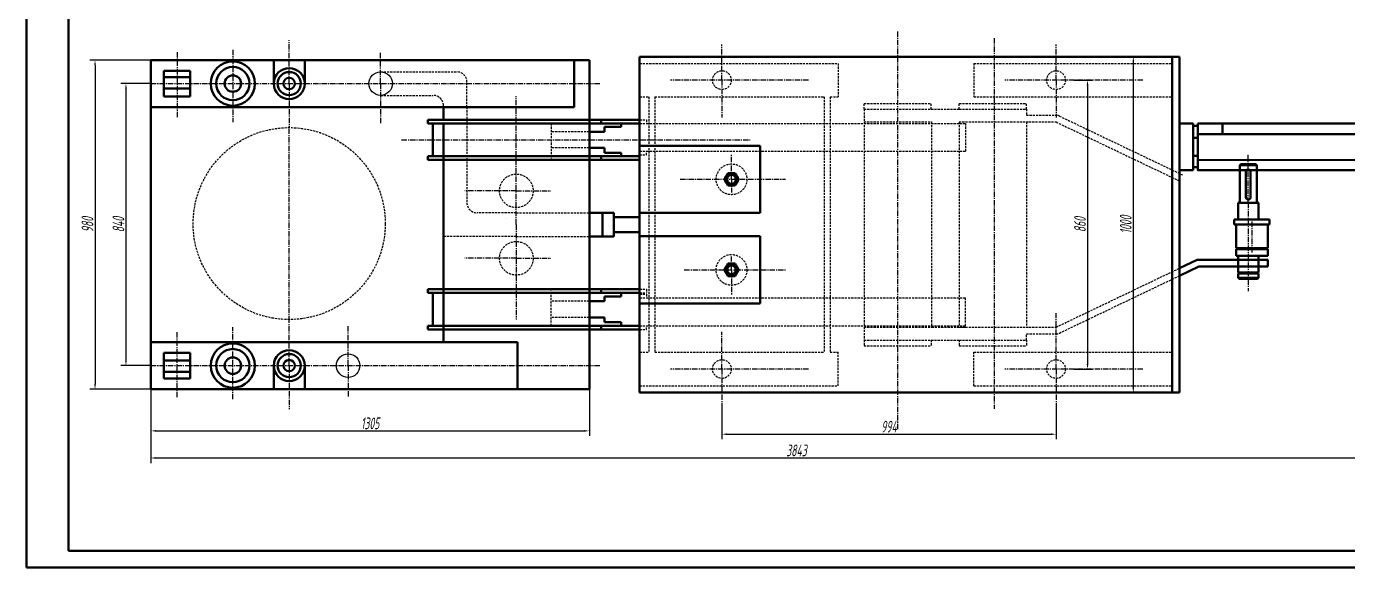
# Model space of a CAD drawing. Header units: millimetres. Extents: x 1573 to 2762, y 56 to 897.
# Drawn here: x 1573 to 2360, y 56 to 379 of the extents above; entities that cross this region are included whole.
import ezdxf

# ---------------------------------------------------------------- set-up
doc = ezdxf.new("R2010")
doc.units = ezdxf.units.MM
doc.header["$LTSCALE"] = 0.1
doc.linetypes.add('CENTER', pattern=[50.8, 31.75, -6.35, 6.35, -6.35])
doc.linetypes.add('DASHED', pattern=[19.05, 12.7, -6.35])
for name, color, linetype, lineweight in [('点画线', 1, 'CENTER', 25), ('粗实线', 7, 'Continuous', 50), ('细实线', 3, 'Continuous', 25), ('虚线', 2, 'DASHED', 25)]:
    doc.layers.add(name, color=color, linetype=linetype, lineweight=lineweight)
doc.styles.add('字母数字', font='gbeitc.shx', dxfattribs={"width": 0.7, "height": 7})
doc.dimstyles.new('线性', dxfattribs={"dimtxt": 7, "dimasz": 3, "dimexe": 3, "dimexo": 0, "dimgap": 1, "dimtad": 1, "dimdec": 0, "dimlfac": 5, "dimdsep": 46, "dimtxsty": '字母数字', "dimcen": 2.5, "dimadec": 0, "dimazin": 0, "dimtfac": 1, "dimtdec": 0, "dimtmove": 0, "dimatfit": 3, "dimfxl": 1, "dimarcsym": 0})

# ---------------------------------------------------------------- blocks, each defined once
blk = doc.blocks.new('*D256')
at = {"layer": 'Defpoints', "color": 0, "transparency": 16777216}
for p in [(1647.3, 344.7), (1632.48, 176.7), (1647.3, 176.7)]:
    blk.add_point(p, dxfattribs=at)
at = {"layer": '细实线', "color": 0, "lineweight": -2, "transparency": 16777216}
for p, q in [((1647.3, 344.7), (1629.48, 344.7)), ((1632.48, 341.7), (1632.48, 179.7)), ((1647.3, 176.7), (1629.48, 176.7))]:
    blk.add_line(p, q, dxfattribs=at)
at = {"layer": '细实线', "color": 0, "transparency": 16777216}
for points in [[(1631.98, 341.7), (1632.98, 341.7), (1632.48, 344.7)], [(1631.98, 179.7), (1632.98, 179.7), (1632.48, 176.7)]]:
    blk.add_solid(points, dxfattribs=at)
at = {"layer": '细实线', "color": 0, "transparency": 16777216, "insert": (1627.98, 260.7), "char_height": 7, "attachment_point": 5, "rotation": 90, "style": '字母数字'}
blk.add_mtext('840', dxfattribs=at)
blk = doc.blocks.new('*D257')
at = {"layer": 'Defpoints', "color": 0, "transparency": 16777216}
for p in [(1647.3, 358.7), (1614.05, 162.7), (1647.3, 162.7)]:
    blk.add_point(p, dxfattribs=at)
at = {"layer": '细实线', "color": 0, "lineweight": -2, "transparency": 16777216}
for p, q in [((1647.3, 358.7), (1611.05, 358.7)), ((1614.05, 355.7), (1614.05, 165.7)), ((1647.3, 162.7), (1611.05, 162.7))]:
    blk.add_line(p, q, dxfattribs=at)
at = {"layer": '细实线', "color": 0, "transparency": 16777216}
for points in [[(1613.55, 355.7), (1614.55, 355.7), (1614.05, 358.7)], [(1613.55, 165.7), (1614.55, 165.7), (1614.05, 162.7)]]:
    blk.add_solid(points, dxfattribs=at)
at = {"layer": '细实线', "color": 0, "transparency": 16777216, "insert": (1609.55, 260.7), "char_height": 7, "attachment_point": 5, "rotation": 90, "style": '字母数字'}
blk.add_mtext('980', dxfattribs=at)
blk = doc.blocks.new('*D258')
at = {"layer": 'Defpoints', "color": 0, "transparency": 16777216}
for p in [(1647.3, 162.7), (1908.33, 162.7), (1908.33, 137.82)]:
    blk.add_point(p, dxfattribs=at)
at = {"layer": '细实线', "color": 0, "lineweight": -2, "transparency": 16777216}
for p, q in [((1647.3, 162.7), (1647.3, 134.82)), ((1908.33, 162.7), (1908.33, 134.82)), ((1650.3, 137.82), (1905.33, 137.82))]:
    blk.add_line(p, q, dxfattribs=at)
at = {"layer": '细实线', "color": 0, "transparency": 16777216}
for points in [[(1650.3, 138.32), (1650.3, 137.32), (1647.3, 137.82)], [(1905.33, 138.32), (1905.33, 137.32), (1908.33, 137.82)]]:
    blk.add_solid(points, dxfattribs=at)
at = {"layer": '细实线', "color": 0, "transparency": 16777216, "insert": (1777.82, 142.32), "char_height": 7, "attachment_point": 5, "style": '字母数字'}
blk.add_mtext('1305', dxfattribs=at)
blk = doc.blocks.new('*D259')
at = {"layer": 'Defpoints', "color": 0, "transparency": 16777216}
for p in [(1987.24, 153.42), (2186.12, 153.42), (2186.12, 135.84)]:
    blk.add_point(p, dxfattribs=at)
at = {"layer": '细实线', "color": 0, "lineweight": -2, "transparency": 16777216}
for p, q in [((1987.24, 153.42), (1987.24, 132.84)), ((2186.12, 153.42), (2186.12, 132.84)), ((1990.24, 135.84), (2183.12, 135.84))]:
    blk.add_line(p, q, dxfattribs=at)
at = {"layer": '细实线', "color": 0, "transparency": 16777216}
for points in [[(1990.24, 136.34), (1990.24, 135.34), (1987.24, 135.84)], [(2183.12, 136.34), (2183.12, 135.34), (2186.12, 135.84)]]:
    blk.add_solid(points, dxfattribs=at)
at = {"layer": '细实线', "color": 0, "transparency": 16777216, "insert": (2086.68, 140.34), "char_height": 7, "attachment_point": 5, "style": '字母数字'}
blk.add_mtext('994', dxfattribs=at)
blk = doc.blocks.new('*D261')
at = {"layer": 'Defpoints', "color": 0, "transparency": 16777216}
for p in [(2415.91, 293.08), (1647.3, 137.82), (2415.91, 121.68)]:
    blk.add_point(p, dxfattribs=at)
at = {"layer": '细实线', "color": 0, "lineweight": -2, "transparency": 16777216}
for p, q in [((2415.91, 293.08), (2415.91, 118.68)), ((1647.3, 137.82), (1647.3, 118.68)), ((1650.3, 121.68), (2412.91, 121.68))]:
    blk.add_line(p, q, dxfattribs=at)
at = {"layer": '细实线', "color": 0, "transparency": 16777216}
for points in [[(1650.3, 122.18), (1650.3, 121.18), (1647.3, 121.68)], [(2412.91, 122.18), (2412.91, 121.18), (2415.91, 121.68)]]:
    blk.add_solid(points, dxfattribs=at)
at = {"layer": '细实线', "color": 0, "transparency": 16777216, "insert": (2031.61, 126.18), "char_height": 7, "attachment_point": 5, "style": '字母数字'}
blk.add_mtext('3843', dxfattribs=at)
blk = doc.blocks.new('*D262')
at = {"layer": 'Defpoints', "color": 0, "transparency": 16777216}
for p in [(2196.67, 346.75), (2196.66, 174.66), (2204.87, 174.66)]:
    blk.add_point(p, dxfattribs=at)
at = {"layer": '细实线', "color": 0, "lineweight": -2, "transparency": 16777216}
for p, q in [((2196.67, 346.75), (2207.87, 346.75)), ((2204.87, 343.75), (2204.87, 177.66)), ((2196.66, 174.66), (2207.87, 174.66))]:
    blk.add_line(p, q, dxfattribs=at)
at = {"layer": '细实线', "color": 0, "transparency": 16777216}
for points in [[(2204.37, 343.75), (2205.37, 343.75), (2204.87, 346.75)], [(2204.37, 177.66), (2205.37, 177.66), (2204.87, 174.66)]]:
    blk.add_solid(points, dxfattribs=at)
at = {"layer": '细实线', "color": 0, "transparency": 16777216, "insert": (2200.37, 260.7), "char_height": 7, "attachment_point": 5, "rotation": 90, "style": '字母数字'}
blk.add_mtext('860', dxfattribs=at)
blk = doc.blocks.new('*D266')
at = {"layer": 'Defpoints', "color": 0, "transparency": 16777216}
for p in [(2259.68, 360.7), (2232.13, 160.7), (2259.68, 160.7)]:
    blk.add_point(p, dxfattribs=at)
at = {"layer": '细实线', "color": 0, "lineweight": -2, "transparency": 16777216}
for p, q in [((2259.68, 360.7), (2229.13, 360.7)), ((2232.13, 357.7), (2232.13, 163.7)), ((2259.68, 160.7), (2229.13, 160.7))]:
    blk.add_line(p, q, dxfattribs=at)
at = {"layer": '细实线', "color": 0, "transparency": 16777216}
for points in [[(2231.63, 357.7), (2232.63, 357.7), (2232.13, 360.7)], [(2231.63, 163.7), (2232.63, 163.7), (2232.13, 160.7)]]:
    blk.add_solid(points, dxfattribs=at)
at = {"layer": '细实线', "color": 0, "transparency": 16777216, "insert": (2227.63, 260.7), "char_height": 7, "attachment_point": 5, "rotation": 90, "style": '字母数字'}
blk.add_mtext('1000', dxfattribs=at)

msp = doc.modelspace()

# ---------------------------------------------------------------- linework, layer by layer
at = {"color": 7, "linetype": 'Continuous', "lineweight": 50}
for centre in [(1992.95, 287.67), (1992.95, 233.73)]:
    msp.add_circle(centre, 2.62, dxfattribs=at)
for centre, start, end in [((1992.95, 287.67), 90, 150), ((1992.95, 287.67), 30, 90), ((1992.95, 287.67), 150, 210), ((1992.95, 287.67), 210, 270), ((1992.95, 287.67), 270, 330), ((1992.95, 287.67), 330, 30), ((1992.95, 233.73), 90, 150), ((1992.95, 233.73), 30, 90), ((1992.95, 233.73), 150, 210), ((1992.95, 233.73), 210, 270), ((1992.95, 233.73), 270, 330), ((1992.95, 233.73), 330, 30)]:
    msp.add_arc(centre, 3.72, start, end, dxfattribs=at)
at = {"color": 7, "linetype": 'Continuous', "lineweight": 25}
for centre, start, end in [((1992.95, 287.67), 255, 195), ((1992.95, 233.73), 165, 105)]:
    msp.add_arc(centre, 2.75, start, end, dxfattribs=at)
at = {"color": 7, "linetype": 'Continuous', "lineweight": 50}
for points, knots in [([(1990.8, 291.39), (1990.62, 291.08), (1990.44, 290.77), (1990.08, 290.15), (1989.9, 289.84), (1989.73, 289.53)], [0, 0, 0, 0, 0.5, 0.5, 1, 1, 1, 1]), ([(1990.8, 291.39), (1990.98, 291.39), (1991.16, 291.39), (1991.51, 291.39), (1991.69, 291.39), (1992.23, 291.39), (1992.59, 291.39), (1992.95, 291.39)], [0, 0, 0, 0, 0.25, 0.25, 0.5, 0.5, 1, 1, 1, 1]), ([(1992.95, 291.39), (1993.3, 291.39), (1993.66, 291.39), (1994.38, 291.39), (1994.74, 291.39), (1995.09, 291.39)], [0, 0, 0, 0, 0.5, 0.5, 1, 1, 1, 1]), ([(1996.17, 289.53), (1995.99, 289.84), (1995.81, 290.15), (1995.45, 290.77), (1995.27, 291.08), (1995.09, 291.39)], [0, 0, 0, 0, 0.5, 0.5, 1, 1, 1, 1]), ([(1989.73, 289.53), (1989.55, 289.22), (1989.37, 288.91), (1989.01, 288.29), (1988.83, 287.98), (1988.65, 287.67)], [0, 0, 0, 0, 0.5, 0.5, 1, 1, 1, 1]), ([(1988.65, 287.67), (1988.83, 287.36), (1989.01, 287.05), (1989.37, 286.43), (1989.55, 286.12), (1989.73, 285.81)], [0, 0, 0, 0, 0.5, 0.5, 1, 1, 1, 1]), ([(1989.73, 285.81), (1989.9, 285.5), (1990.08, 285.19), (1990.44, 284.57), (1990.62, 284.26), (1990.8, 283.95)], [0, 0, 0, 0, 0.5, 0.5, 1, 1, 1, 1]), ([(1990.8, 283.95), (1990.98, 283.95), (1991.16, 283.95), (1991.51, 283.95), (1991.69, 283.95), (1992.23, 283.95), (1992.59, 283.95), (1992.95, 283.95)], [0, 0, 0, 0, 0.25, 0.25, 0.5, 0.5, 1, 1, 1, 1]), ([(1992.95, 283.95), (1993.3, 283.95), (1993.66, 283.95), (1994.38, 283.95), (1994.74, 283.95), (1995.09, 283.95)], [0, 0, 0, 0, 0.5, 0.5, 1, 1, 1, 1]), ([(1995.09, 283.95), (1995.27, 284.26), (1995.45, 284.57), (1995.81, 285.19), (1995.99, 285.5), (1996.17, 285.81)], [0, 0, 0, 0, 0.5, 0.5, 1, 1, 1, 1]), ([(1997.24, 287.67), (1997.06, 287.98), (1996.88, 288.29), (1996.52, 288.91), (1996.35, 289.22), (1996.17, 289.53)], [0, 0, 0, 0, 0.5, 0.5, 1, 1, 1, 1]), ([(1996.17, 285.81), (1996.35, 286.12), (1996.52, 286.43), (1996.88, 287.05), (1997.06, 287.36), (1997.24, 287.67)], [0, 0, 0, 0, 0.5, 0.5, 1, 1, 1, 1]), ([(1989.73, 235.59), (1989.9, 235.9), (1990.08, 236.21), (1990.44, 236.83), (1990.62, 237.14), (1990.8, 237.45)], [0, 0, 0, 0, 0.5, 0.5, 1, 1, 1, 1]), ([(1990.8, 237.45), (1990.98, 237.45), (1991.16, 237.45), (1991.51, 237.45), (1991.69, 237.45), (1992.23, 237.45), (1992.59, 237.45), (1992.95, 237.45)], [0, 0, 0, 0, 0.25, 0.25, 0.5, 0.5, 1, 1, 1, 1]), ([(1992.95, 237.45), (1993.3, 237.45), (1993.66, 237.45), (1994.38, 237.45), (1994.74, 237.45), (1995.09, 237.45)], [0, 0, 0, 0, 0.5, 0.5, 1, 1, 1, 1]), ([(1995.09, 237.45), (1995.27, 237.14), (1995.45, 236.83), (1995.81, 236.21), (1995.99, 235.9), (1996.17, 235.59)], [0, 0, 0, 0, 0.5, 0.5, 1, 1, 1, 1]), ([(1988.65, 233.73), (1988.83, 234.04), (1989.01, 234.35), (1989.37, 234.97), (1989.55, 235.28), (1989.73, 235.59)], [0, 0, 0, 0, 0.5, 0.5, 1, 1, 1, 1]), ([(1989.73, 231.87), (1989.55, 232.18), (1989.37, 232.49), (1989.01, 233.11), (1988.83, 233.42), (1988.65, 233.73)], [0, 0, 0, 0, 0.5, 0.5, 1, 1, 1, 1]), ([(1990.8, 230.02), (1990.62, 230.33), (1990.44, 230.63), (1990.08, 231.25), (1989.9, 231.56), (1989.73, 231.87)], [0, 0, 0, 0, 0.5, 0.5, 1, 1, 1, 1]), ([(1990.8, 230.02), (1990.98, 230.02), (1991.16, 230.02), (1991.51, 230.02), (1991.69, 230.02), (1992.23, 230.02), (1992.59, 230.02), (1992.95, 230.02)], [0, 0, 0, 0, 0.25, 0.25, 0.5, 0.5, 1, 1, 1, 1]), ([(1992.95, 230.02), (1993.3, 230.02), (1993.66, 230.02), (1994.38, 230.02), (1994.74, 230.02), (1995.09, 230.02)], [0, 0, 0, 0, 0.5, 0.5, 1, 1, 1, 1]), ([(1996.17, 231.87), (1995.99, 231.56), (1995.81, 231.25), (1995.45, 230.63), (1995.27, 230.33), (1995.09, 230.02)], [0, 0, 0, 0, 0.5, 0.5, 1, 1, 1, 1]), ([(1996.17, 235.59), (1996.35, 235.28), (1996.52, 234.97), (1996.88, 234.35), (1997.06, 234.04), (1997.24, 233.73)], [0, 0, 0, 0, 0.5, 0.5, 1, 1, 1, 1]), ([(1997.24, 233.73), (1997.06, 233.42), (1996.88, 233.11), (1996.52, 232.49), (1996.35, 232.18), (1996.17, 231.87)], [0, 0, 0, 0, 0.5, 0.5, 1, 1, 1, 1])]:
    msp.add_open_spline(points, degree=3, knots=knots, dxfattribs=at)
at = {"layer": '点画线'}
for p, q in [((1729.65, 344.7), (1729.65, 370.65)), ((2091.83, 375.76), (2091.83, 138.75)), ((2149.26, 371.85), (2149.26, 150.96)), ((1662.87, 363.46), (1662.87, 324.59)), ((1696.1, 364.78), (1696.1, 321.8)), ((1784.05, 344.7), (1784.05, 363.04)), ((1987.24, 346.75), (1987.24, 367.98)), ((2186.13, 346.75), (2186.13, 367.98)), ((2038.82, 346.75), (1956.72, 346.75)), ((1987.24, 346.75), (1987.24, 324.51)), ((2237.72, 346.75), (2155.61, 346.75)), ((2186.13, 346.75), (2186.13, 324.51)), ((1647.3, 344.7), (1915.01, 344.7)), ((1729.65, 344.7), (1729.65, 318.49)), ((1784.05, 344.7), (1784.05, 321.07)), ((1864.84, 260.7), (1864.84, 337.11)), ((1729.65, 202.91), (1729.65, 319.72)), ((1796.58, 311.19), (2004.1, 311.19)), ((1992.95, 287.67), (1992.95, 302.8)), ((2300.56, 273.7), (2300.56, 302.38)), ((1962.29, 287.67), (2025.04, 287.67)), ((1992.95, 287.67), (1992.95, 279.76)), ((1864.84, 280.79), (1834.26, 280.79)), ((1864.84, 280.79), (1885.34, 280.79)), ((2300.56, 273.7), (2300.56, 221.1)), ((1864.84, 260.7), (1864.84, 204.14)), ((1864.84, 240.62), (1834.26, 240.62)), ((1864.84, 240.62), (1885.34, 240.62)), ((1992.95, 233.73), (1992.95, 241.64)), ((1964.82, 233.73), (2025.04, 233.73)), ((1992.95, 233.73), (1992.95, 218.6)), ((2186.12, 174.66), (2186.12, 208.03)), ((1662.87, 157.94), (1662.87, 196.81)), ((1696.1, 156.63), (1696.1, 199.6)), ((1729.65, 176.7), (1729.65, 202.91)), ((1764.73, 176.7), (1764.73, 200.33)), ((1987.24, 174.66), (1987.24, 196.9)), ((1647.3, 176.7), (1915.01, 176.7)), ((1729.65, 176.7), (1729.65, 150.75)), ((1764.73, 176.7), (1764.73, 158.36)), ((2038.82, 174.66), (1956.72, 174.66)), ((1987.24, 174.66), (1987.24, 153.42)), ((2237.71, 174.66), (2155.6, 174.66)), ((2186.12, 174.66), (2186.12, 153.42))]:
    msp.add_line(p, q, dxfattribs=at)
at = {"layer": '点画线', "lineweight": 25}
msp.add_line((2302.76, 262.52), (2302.76, 243.81), dxfattribs=at)
at = {"layer": '粗实线'}
for p, q in [((1647.3, 358.7), (1908.33, 358.7)), ((1647.3, 358.7), (1647.3, 162.7)), ((1720.45, 344.7), (1720.45, 358.7)), ((1738.85, 344.7), (1738.85, 358.7)), ((1899.21, 358.7), (1899.21, 330.7)), ((1908.33, 358.7), (1908.33, 190.7)), ((1938.24, 160.7), (1938.24, 360.7)), ((1938.24, 360.7), (2259.68, 360.7)), ((2255.28, 360.7), (2255.28, 160.7)), ((2259.68, 360.7), (2259.68, 160.7)), ((1655, 352.3), (1655, 337.1)), ((1670.75, 352.3), (1655, 352.3)), ((1670.75, 348.48), (1655, 348.48)), ((1670.75, 352.3), (1670.75, 337.1)), ((1670.75, 341.68), (1655, 341.68)), ((1647.3, 330.7), (1865.48, 330.7)), ((1670.75, 337.1), (1655, 337.1)), ((1821.44, 330.7), (1821.44, 323.19)), ((1865.48, 330.7), (1899.21, 330.7)), ((1812.16, 323.19), (1938.24, 323.19)), ((1812.16, 323.19), (1812.16, 321)), ((1915.29, 323.19), (1915.29, 321)), ((1812.16, 321), (1938.24, 321)), ((1815.09, 321), (1815.09, 301.38)), ((1821.44, 321), (1821.44, 190.7)), ((1908.33, 316.05), (1917.38, 316.05)), ((1917.38, 316.05), (1917.38, 318.89)), ((1917.38, 318.89), (1927.32, 318.89)), ((1927.32, 318.89), (1927.32, 321)), ((2267.68, 321.02), (2259.68, 321.02)), ((2267.68, 321.02), (2267.68, 293.08)), ((2267.68, 319.59), (2270.58, 319.59)), ((2285.12, 321.02), (2285.12, 314.57)), ((1938.24, 307.71), (2010.06, 307.71)), ((2010.06, 307.71), (2010.06, 267.63)), ((2267.68, 312.38), (2270.58, 312.38)), ((2270.6, 314.57), (2415.91, 314.57)), ((1812.16, 301.38), (1938.24, 301.38)), ((1812.16, 299.19), (1812.16, 301.38)), ((1812.16, 299.19), (1938.24, 299.19)), ((1821.44, 299.19), (1925.49, 299.19)), ((1908.33, 306.33), (1917.38, 306.33)), ((1915.29, 299.19), (1915.29, 301.38)), ((1917.38, 306.33), (1917.38, 303.49)), ((1917.38, 303.49), (1927.32, 303.49)), ((1927.32, 303.49), (1927.32, 301.38)), ((2267.68, 301.72), (2270.58, 301.72)), ((2415.91, 299.47), (2270.6, 299.05)), ((2267.68, 293.08), (2259.68, 293.08)), ((2267.68, 294.84), (2270.58, 294.84)), ((1908.33, 267.7), (1920.73, 267.7)), ((1938.24, 267.63), (1995.47, 267.63)), ((1995.47, 267.63), (2010.06, 267.63)), ((1922.88, 265.15), (1938.24, 265.15)), ((1908.33, 253.7), (1922.88, 253.7)), ((1922.88, 256.26), (1938.24, 256.26)), ((1938.24, 253.77), (1995.47, 253.77)), ((1995.47, 253.77), (2010.06, 253.77)), ((2010.06, 213.7), (2010.06, 253.77)), ((2311.26, 246.1), (2312.16, 246.1)), ((2312.16, 242.1), (2312.16, 246.1)), ((2259.68, 234.75), (2270.16, 239.76)), ((2294.56, 239.76), (2270.16, 239.76)), ((2294.56, 239.76), (2312.25, 239.76)), ((2312.25, 235.76), (2312.25, 239.76)), ((2259.68, 230.28), (2271.15, 235.76)), ((2312.25, 235.76), (2271.15, 235.76)), ((1812.16, 222.21), (1938.24, 222.21)), ((1812.16, 222.21), (1812.16, 220.02)), ((1821.44, 222.21), (1925.49, 222.21)), ((1915.29, 222.21), (1915.29, 220.02)), ((1812.16, 220.02), (1938.24, 220.02)), ((1815.09, 200.4), (1815.09, 220.02)), ((1908.33, 215.07), (1917.38, 215.07)), ((1917.38, 215.07), (1917.38, 217.92)), ((1917.38, 217.92), (1927.32, 217.92)), ((1927.32, 217.92), (1927.32, 220.02)), ((1938.24, 213.7), (2010.06, 213.7)), ((1908.33, 205.36), (1917.38, 205.36)), ((1917.38, 205.36), (1917.38, 202.51)), ((1812.16, 200.4), (1938.24, 200.4)), ((1812.16, 198.21), (1812.16, 200.4)), ((1812.16, 198.21), (1938.24, 198.21)), ((1915.29, 198.21), (1915.29, 200.4)), ((1917.38, 202.51), (1927.32, 202.51)), ((1927.32, 202.51), (1927.32, 200.4)), ((1647.3, 190.7), (1865.48, 190.7)), ((1865.48, 162.7), (1865.48, 190.7)), ((1908.33, 162.7), (1908.33, 190.7)), ((1655, 169.1), (1655, 184.3)), ((1670.75, 184.3), (1655, 184.3)), ((1670.75, 169.1), (1670.75, 184.3)), ((1670.75, 179.72), (1655, 179.72)), ((1720.45, 176.7), (1720.45, 162.7)), ((1738.85, 176.7), (1738.85, 162.7)), ((1670.75, 172.93), (1655, 172.93)), ((1670.75, 169.1), (1655, 169.1)), ((1647.3, 162.7), (1908.33, 162.7)), ((1938.24, 160.7), (2259.68, 160.7))]:
    msp.add_line(p, q, dxfattribs=at)
at = {"layer": '粗实线', "lineweight": 50}
for p, q in [((2296.16, 296.7), (2295.56, 296.1)), ((2300.56, 296.1), (2295.56, 296.1)), ((2295.56, 296.1), (2295.56, 274.63)), ((2296.54, 296.7), (2296.16, 296.7)), ((2304.96, 296.7), (2296.54, 296.7)), ((2299.16, 285.56), (2299.16, 292.29)), ((2300.56, 296.1), (2305.56, 296.1)), ((2301.96, 285.56), (2301.95, 292.16)), ((2304.96, 296.7), (2305.56, 296.1)), ((2305.56, 296.1), (2304.96, 296.1)), ((2305.56, 296.1), (2305.56, 274.7)), ((2299.16, 285.56), (2299.16, 276.96)), ((2301.96, 285.56), (2301.96, 276.96)), ((2300.56, 275.56), (2300.56, 275.56)), ((2295.56, 273.7), (2294.56, 273.7)), ((2294.56, 273.7), (2294.56, 263.7)), ((2305.56, 273.7), (2295.56, 273.7)), ((2305.56, 273.7), (2306.56, 273.7)), ((2306.56, 273.7), (2306.56, 263.7)), ((2313.26, 263.7), (2292.26, 263.7)), ((2292.26, 263.7), (2292.26, 260.7)), ((2292.26, 260.7), (2313.26, 260.7)), ((2293.26, 260.7), (2293.26, 246.7)), ((2306.56, 263.7), (2294.56, 263.7)), ((2312.26, 260.7), (2312.26, 246.7)), ((2313.26, 263.7), (2313.26, 260.7)), ((2293.26, 246.7), (2312.26, 246.7)), ((2294.26, 246.1), (2293.36, 246.1)), ((2293.36, 246.1), (2293.36, 242.1)), ((2294.26, 246.7), (2294.26, 246.1)), ((2294.26, 246.1), (2295.35, 246.1)), ((2311.26, 246.1), (2295.35, 246.1)), ((2311.26, 246.7), (2311.26, 246.1)), ((2293.36, 242.1), (2312.16, 242.1)), ((2294.56, 238.1), (2294.56, 242.1)), ((2294.56, 232.1), (2294.56, 238.1)), ((2306.56, 242.1), (2306.56, 232.1)), ((2306.56, 232.1), (2294.56, 232.1)), ((2295.06, 231.5), (2294.56, 231.5)), ((2294.56, 230.9), (2294.56, 231.5)), ((2294.56, 230.9), (2294.56, 228.9)), ((2306.56, 228.9), (2294.56, 228.9)), ((2295.16, 228.3), (2294.56, 228.9)), ((2295.06, 232.1), (2295.06, 231.5)), ((2295.06, 231.5), (2306.06, 231.5)), ((2295.46, 228.3), (2295.16, 228.3)), ((2305.96, 228.3), (2295.46, 228.3)), ((2306.56, 228.9), (2305.96, 228.9)), ((2305.96, 228.3), (2306.56, 228.9)), ((2306.06, 232.1), (2306.06, 231.5)), ((2306.06, 231.5), (2306.56, 231.5)), ((2306.56, 231.5), (2306.56, 228.9))]:
    msp.add_line(p, q, dxfattribs=at)
at = {"layer": '粗实线', "lineweight": 25}
msp.add_line((2300.56, 242.1), (2306.56, 242.1), dxfattribs=at)
at = {"layer": '粗实线'}
for points in [[(1573.22, 56.38), (2762.22, 56.38), (2762.22, 897.38), (1573.22, 897.38)], [(1598.22, 66.38), (2752.22, 66.38), (2752.22, 887.38), (1598.22, 887.38)], [(2270.6, 321.02), (2415.91, 321.02), (2415.91, 293.08), (2270.6, 293.08)], [(1916.13, 267.7), (1922.88, 267.7), (1922.88, 253.7), (1916.13, 253.7)]]:
    msp.add_lwpolyline(points, close=True, dxfattribs=at)
for centre, radius in [((1696.1, 344.7), 13.18), ((1696.1, 344.7), 9.9), ((1696.1, 344.7), 4.9), ((1729.65, 344.7), 9.2), ((1729.65, 344.7), 6.9), ((1729.65, 344.7), 3.4), ((1696.1, 176.7), 13.18), ((1696.1, 176.7), 9.9), ((1696.1, 176.7), 4.9), ((1729.65, 176.7), 9.2), ((1729.65, 176.7), 6.9), ((1729.65, 176.7), 3.4)]:
    msp.add_circle(centre, radius, dxfattribs=at)
at = {"layer": '粗实线', "lineweight": 50}
for centre, radius, start, end in [((2300.55, 292.15), 1.4, 0, 185.3832), ((2300.56, 276.96), 1.4, 180, 0), ((2294.56, 274.7), 1, 270, 0), ((2306.56, 274.7), 1, 180, 270)]:
    msp.add_arc(centre, radius, start, end, dxfattribs=at)
at = {"layer": '细实线'}
for centre in [(1784.05, 344.7), (1764.73, 176.7)]:
    msp.add_circle(centre, 7, dxfattribs=at)
at = {"layer": '虚线'}
for p, q in [((1938.24, 356.71), (2056.39, 356.71)), ((2056.39, 356.71), (2056.39, 336.78)), ((2137.12, 356.71), (2255.28, 356.71)), ((2137.12, 356.71), (2255.28, 356.71)), ((2137.12, 356.71), (2137.12, 336.78)), ((2255.28, 356.71), (2255.28, 336.78)), ((2255.28, 356.71), (2255.28, 336.78)), ((1784.05, 351.7), (1829.44, 351.7)), ((1835.44, 330.7), (1835.44, 345.7)), ((1784.05, 337.7), (1815.44, 337.7)), ((1821.44, 330.7), (1821.44, 331.7)), ((1835.44, 330.7), (1835.44, 273.7)), ((1938.24, 336.78), (1943.77, 336.78)), ((1943.77, 336.78), (1943.77, 184.62)), ((1947.3, 336.78), (1947.3, 184.62)), ((1947.3, 336.78), (2048.15, 336.78)), ((2048.15, 336.78), (2048.15, 184.62)), ((2051.68, 336.78), (2051.68, 184.62)), ((2051.68, 336.78), (2056.39, 336.78)), ((2071.83, 329.47), (2071.83, 332.91)), ((2071.83, 332.91), (2111.83, 332.91)), ((2111.83, 329.47), (2111.83, 332.91)), ((2128.5, 329.47), (2128.5, 332.91)), ((2128.5, 332.91), (2168.5, 332.91)), ((2137.12, 336.78), (2255.28, 336.78)), ((2168.5, 329.47), (2168.5, 332.91)), ((1938.24, 323.19), (1942.28, 323.19)), ((1942.28, 323.19), (1942.28, 321)), ((2071.83, 329.47), (2111.83, 329.47)), ((2071.83, 329.47), (2071.83, 191.94)), ((2111.83, 329.47), (2128.5, 329.47)), ((2128.5, 329.47), (2168.5, 329.47)), ((2168.5, 329.47), (2168.5, 325.87)), ((2168.5, 325.87), (2186.13, 325.87)), ((2188.11, 325.35), (2261.66, 290.18)), ((1885.67, 321), (1885.67, 299.19)), ((1908.33, 316.05), (1885.67, 316.05)), ((1938.24, 321), (1942.28, 321)), ((1942.28, 321), (2132.27, 321)), ((2071.83, 321.82), (2112.06, 321.82)), ((2112.06, 321.82), (2112.06, 199.58)), ((2128.43, 321.82), (2128.43, 199.58)), ((2128.43, 321.82), (2170.09, 321.82)), ((2132.27, 321), (2132.27, 304.37)), ((2168.5, 321.82), (2168.5, 199.58)), ((2170.09, 321.82), (2186.13, 321.82)), ((2186.13, 321.82), (2259.68, 286.66)), ((1908.33, 306.33), (1885.67, 306.33)), ((1938.24, 304.37), (1942.28, 304.37)), ((1938.24, 302.18), (1942.28, 302.18)), ((1942.28, 302.18), (1942.28, 304.37)), ((1942.28, 304.37), (2132.27, 304.37)), ((1864.84, 267.7), (1841.44, 267.7)), ((1864.84, 267.7), (1908.33, 267.7)), ((1859.03, 264.61), (1859.03, 264.61)), ((1859.03, 264.61), (1859.03, 264.61)), ((1864.84, 253.7), (1821.44, 253.7)), ((1864.84, 253.7), (1908.33, 253.7)), ((2186.13, 199.58), (2259.68, 234.75)), ((2188.11, 196.05), (2259.68, 230.28)), ((1885.67, 200.4), (1885.67, 222.21)), ((1938.24, 222.21), (1942.28, 222.21)), ((1942.28, 222.21), (1942.28, 220.02)), ((1908.33, 215.07), (1885.67, 215.07)), ((1938.24, 220.02), (1942.28, 220.02)), ((1938.24, 219.23), (1942.28, 219.23)), ((1938.24, 217.04), (1942.28, 217.04)), ((1942.28, 219.23), (1942.28, 217.04)), ((1942.28, 217.04), (2132.27, 217.04)), ((2132.27, 200.4), (2132.27, 217.04)), ((1908.33, 205.36), (1885.67, 205.36)), ((1938.24, 200.4), (1942.28, 200.4)), ((1938.24, 198.21), (1942.28, 198.21)), ((1942.28, 198.21), (1942.28, 200.4)), ((1942.28, 200.4), (2132.27, 200.4)), ((2071.83, 199.58), (2112.06, 199.58)), ((2112.06, 199.58), (2132.01, 199.58)), ((2128.43, 199.58), (2170.09, 199.58)), ((2170.09, 199.58), (2186.13, 199.58)), ((2071.83, 191.94), (2111.83, 191.94)), ((2071.83, 191.94), (2071.83, 188.49)), ((2111.83, 191.94), (2111.83, 188.49)), ((2111.83, 191.94), (2128.5, 191.94)), ((2128.5, 191.94), (2168.5, 191.94)), ((2128.5, 191.94), (2128.5, 188.49)), ((2168.5, 195.54), (2186.13, 195.54)), ((2168.5, 191.94), (2168.5, 195.54)), ((2168.5, 191.94), (2168.5, 188.49)), ((1938.24, 184.62), (1943.77, 184.62)), ((1947.3, 184.62), (2048.15, 184.62)), ((2051.68, 184.62), (2056.39, 184.62)), ((2056.39, 164.69), (2056.39, 184.62)), ((2071.83, 188.49), (2111.83, 188.49)), ((2128.5, 188.49), (2168.5, 188.49)), ((2137.12, 184.62), (2255.28, 184.62)), ((2137.12, 164.69), (2137.12, 184.62)), ((2255.28, 164.69), (2255.28, 184.62)), ((2255.28, 164.69), (2255.28, 184.62)), ((1938.24, 164.69), (2056.39, 164.69)), ((2137.12, 164.69), (2255.28, 164.69)), ((2137.12, 164.69), (2255.28, 164.69))]:
    msp.add_line(p, q, dxfattribs=at)
for centre, radius in [((1987.24, 346.75), 5.58), ((2186.13, 346.75), 5.58), ((1729.65, 261.32), 57.17), ((1992.95, 287.67), 9.15), ((1864.84, 280.79), 10), ((1864.84, 240.62), 10), ((1992.95, 233.73), 9.15), ((1987.24, 174.66), 5.58), ((2186.12, 174.66), 5.58)]:
    msp.add_circle(centre, radius, dxfattribs=at)
for centre, radius, start, end in [((1829.44, 345.7), 6, 0, 90), ((1815.44, 331.7), 6, 0, 90), ((2186.13, 321.82), 4.04, 60.68548, 90), ((1841.44, 273.7), 6, 180, 270), ((2186.13, 199.58), 4.04, 270, 299.31452)]:
    msp.add_arc(centre, radius, start, end, dxfattribs=at)

# ---------------------------------------------------------------- dimensions: what is measured, and where the dimension line sits
at = {"layer": '细实线'}
dim = msp.add_linear_dim(base=(1614.05, 162.7), p1=(1647.3, 358.7), p2=(1647.3, 162.7), angle=90, dimstyle='线性', dxfattribs=at)
dim.commit()
dim.dimension.update_dxf_attribs({"geometry": '*D257', "text_midpoint": (1614.05, 260.7), "dimtype": 160})
for base, p1, p2, picture, middle in [((2232.13, 160.7), (2259.68, 360.7), (2259.68, 160.7), '*D266', (2227.63, 260.7)), ((2204.87, 174.66), (2196.67, 346.75), (2196.66, 174.66), '*D262', (2200.37, 260.7)), ((1632.48, 176.7), (1647.3, 344.7), (1647.3, 176.7), '*D256', (1627.98, 260.7))]:
    dim = msp.add_linear_dim(base=base, p1=p1, p2=p2, angle=90, dimstyle='线性', dxfattribs=at)
    dim.commit()
    dim.dimension.update_dxf_attribs({"geometry": picture, "text_midpoint": middle})
for base, p1, p2, picture, middle in [((2415.91, 121.68), (1647.3, 137.82), (2415.91, 293.08), '*D261', (2031.61, 126.18)), ((1908.33, 137.82), (1647.3, 162.7), (1908.33, 162.7), '*D258', (1777.82, 142.32)), ((2186.12, 135.84), (1987.24, 153.42), (2186.12, 153.42), '*D259', (2086.68, 140.34))]:
    dim = msp.add_linear_dim(base=base, p1=p1, p2=p2, dimstyle='线性', dxfattribs=at)
    dim.commit()
    dim.dimension.update_dxf_attribs({"geometry": picture, "text_midpoint": middle})

doc.saveas('drawing.dxf')
